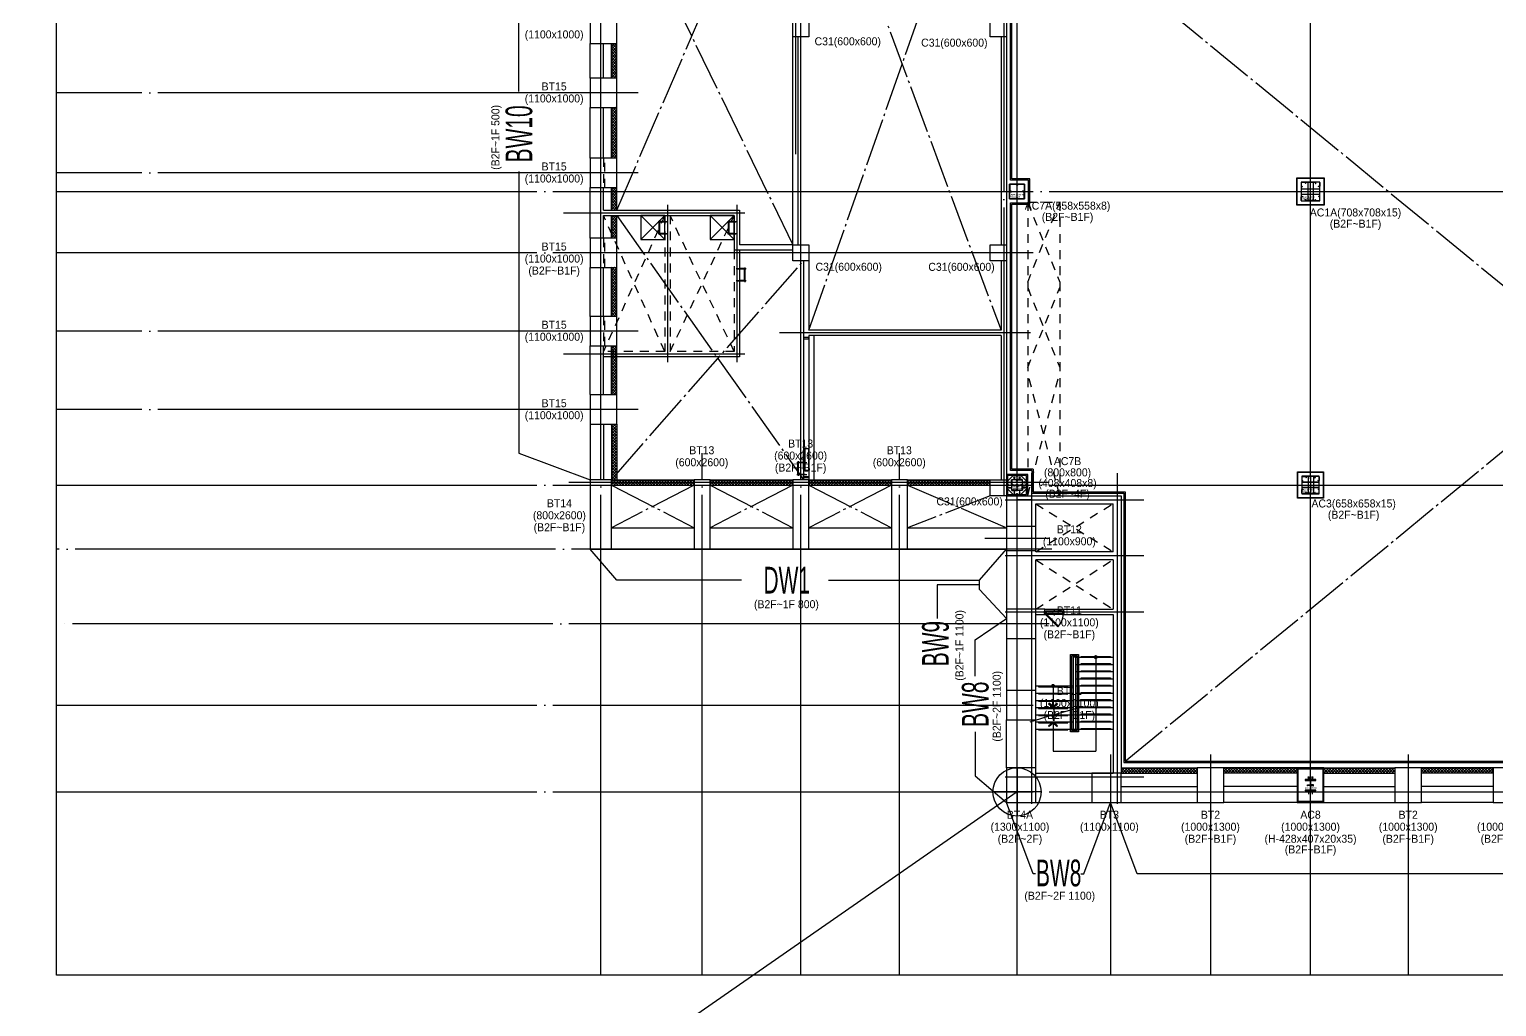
# Model space of a CAD drawing. Header units: millimetres. Extents: x -47382 to 204618, y -51045 to 127155.
# Drawn here: x -1014 to 53975, y -1177 to 35448 of the extents above; entities that cross this region are included whole.
import ezdxf
from ezdxf.enums import TextEntityAlignment as Align

# ---------------------------------------------------------------- set-up
doc = ezdxf.new("R2010")
doc.units = ezdxf.units.MM
doc.header["$LTSCALE"] = 300
doc.header["$MEASUREMENT"] = 0
for name, pattern in [('CEN', [62, 60, -1, 0, -1]), ('HID', [2, 1.1, -0.9]), ('HIDDEN2', [0.1875, 0.125, -0.0625]), ('STD_SHAFT', [7.3, 6, -0.5, 0.3, -0.5])]:
    doc.linetypes.add(name, pattern=pattern)
doc.layers.get('0').update_dxf_attribs({"linetype": 'CONTINUOUS'})
doc.layers.get('Defpoints').update_dxf_attribs({"color": 153, "linetype": 'CONTINUOUS'})
doc.layers.add('A-ANNO-NPLT', color=129, linetype='CONTINUOUS', plot=False)
doc.layers.add('Defpoint', color=161, linetype='CONTINUOUS', plot=False)
for name, color, linetype in [('A-CEN', 1, 'CEN'), ('A-DOOR', 4, 'CONTINUOUS'), ('A-DOOR-JAMB', 4, 'CONTINUOUS'), ('A-DOOR-SILL', 8, 'CONTINUOUS'), ('A-DOOR-SWING', 8, 'CONTINUOUS'), ('A-ELE3', 4, 'CONTINUOUS'), ('A-ELE4', 8, 'CONTINUOUS'), ('A-FLOR-EQPM-PAD', 7, 'CONTINUOUS'), ('A-FLOR-FLIN-TYP2', 8, 'CONTINUOUS'), ('A-FLOR-OPEN-BELO', 6, 'STD_SHAFT'), ('A-FLOR-PFIX', 6, 'CONTINUOUS'), ('A-FLOR-STRA-ETC', 7, 'CONTINUOUS'), ('A-FLOR-STRA-MAIN', 4, 'CONTINUOUS'), ('A-FLOR-STRA-SUB', 9, 'CONTINUOUS'), ('A-HID1', 7, 'HID'), ('A-HID2', 9, 'HID'), ('A-LADDER', 6, 'CONTINUOUS'), ('A-PS-HID', 5, 'HID'), ('A-ST-AXIS-CEN', 252, 'CEN'), ('A-ST-COL', 2, 'CONTINUOUS'), ('A-ST-CONC', 2, 'CONTINUOUS'), ('A-STBR', 3, 'CONTINUOUS'), ('A-WALL-MASN', 3, 'CONTINUOUS'), ('AA-STL', 6, 'CONTINUOUS'), ('Bound', 9, 'CONTINUOUS'), ('ELE3', 4, 'CONTINUOUS'), ('HID', 7, 'HID'), ('S_SS4', 6, 'CONTINUOUS'), ('갈바륨 V-115', 141, 'CONTINUOUS'), ('갈바륨 W-140', 71, 'CONTINUOUS'), ('블럭', 5, 'CONTINUOUS'), ('저온단열', 160, 'CONTINUOUS')]:
    doc.layers.add(name, color=color, linetype=linetype)
doc.layers.add('보조근', color=7, linetype='CONTINUOUS', lineweight=0)
doc.styles.add('ksm', font='')
doc.styles.add('SH_대대리576', font='NanumGothicBold.ttf')
doc.styles.add('SHP-나눔bo', font='')
doc.styles.add('돋움', font='')
doc.styles.get('ksm').set_extended_font_data('Dotum')
doc.styles.get('SHP-나눔bo').set_extended_font_data('NanumGothic', bold=True)
doc.styles.get('돋움').set_extended_font_data('Dotum')

# ---------------------------------------------------------------- blocks, each defined once
blk = doc.blocks.new('A$C5FDF183A')
at = {"layer": 'Defpoints'}
for p, q in [((904, 1809, -103000), (904, 0, -103000)), ((1809, 904, -103000), (0, 904, -103000))]:
    blk.add_line(p, q, dxfattribs=at)
blk.add_circle((904, 904, -103000), 904, dxfattribs=at)
blk = doc.blocks.new('XR-평면도$0$8F-PLAN$0$arrow2')
at = {"color": 8}
blk.add_lwpolyline([(0, 0.87), (0.74, 0), (0, -0.87), (0.15, -1), (1, 0), (0.15, 1)], close=True, dxfattribs=at)
for points in [[(0, 0.87), (0.15, 1), (0.74, 0), (1, 0)], [(0.74, 0), (1, 0), (0, -0.87), (0.15, -1)]]:
    blk.add_solid(points, dxfattribs=at)
blk = doc.blocks.new('A$Ce0defec1')
at = {"layer": 'A-ANNO-NPLT', "linetype": 'HIDDEN2'}
for p, q in [((-120, 720), (-120, 700)), ((-120, 720), (0, 720)), ((-120, 710), (0, 710)), ((-120, 700), (0, 700)), ((-110, 720), (-110, 700)), ((-20, 720), (-20, 700)), ((0, 720), (0, 700)), ((-160, 350), (78, 350)), ((-120, 0), (-120, -20)), ((-120, 0), (0, 0)), ((-110, 0), (-110, -20)), ((-20, 0), (-20, -20)), ((0, 0), (0, -20)), ((-120, -10), (0, -10)), ((-120, -20), (0, -20))]:
    blk.add_line(p, q, dxfattribs=at)
at = {"layer": 'A-ANNO-NPLT', "linetype": 'ByBlock'}
blk.add_lwpolyline([(-120, 677), (-85, 677), (-85, 23), (-120, 23)], close=True, dxfattribs=at)
at = {"layer": 'A-DOOR', "linetype": 'ByBlock'}
for p, q in [((-582, 215), (-120, 677)), ((-561, 192), (-98, 655)), ((-120, 677), (-120, 700)), ((-120, 700), (0, 700)), ((-120, 677), (-98, 655)), ((-85, 677), (-120, 677)), ((-85, 665), (-85, 677)), ((0, 665), (-85, 665)), ((0, 700), (0, 665))]:
    blk.add_line(p, q, dxfattribs=at)
blk.add_lwpolyline([(-582, 215), (-561, 192)], dxfattribs=at)
at = {"layer": 'A-DOOR-JAMB'}
for p, q in [((-85, 23), (-120, 23)), ((-120, 23), (-120, 0)), ((-110, 0), (0, 0)), ((-85, 35), (-85, 23)), ((0, 35), (-85, 35)), ((0, 0), (0, 35))]:
    blk.add_line(p, q, dxfattribs=at)
at = {"layer": 'A-DOOR-SILL'}
blk.add_line((0, 18), (0, 665), dxfattribs=at)
at = {"layer": 'A-DOOR-SWING'}
blk.add_arc((-117, 691), 668, 228.3916, 269.7655, dxfattribs=at)
at = {"layer": 'A-ANNO-NPLT', "linetype": 'ByBlock', "style": 'SHP-나눔bo'}
blk.add_text('700X1800', height=45, rotation=90, dxfattribs=at).set_placement((-30, 502), align=Align.CENTER)
blk = doc.blocks.new('-16')
at = {"layer": 'A-CEN'}
for p, q in [((150, -850), (150, 11550)), ((3350, 11550), (3350, -850)), ((-850, 10550), (4350, 10550)), ((4350, 8450), (-850, 8450)), ((-850, 6350), (4350, 6350)), ((4350, 150), (-850, 150))]:
    blk.add_line(p, q, dxfattribs=at)
at = {"layer": 'A-FLOR-FLIN-TYP2'}
blk.add_line((640, 6450), (1360, 6450), dxfattribs=at)
at = {"layer": 'A-FLOR-STRA-ETC'}
for p, q in [((2550, 4650), (2550, 1125)), ((950, 3570), (950, 2760)), ((950, 2220), (950, 1125)), ((950, 1125), (2550, 1125))]:
    blk.add_line(p, q, dxfattribs=at)
at = {"layer": 'A-FLOR-STRA-ETC', "const_width": 75}
for points in [[(2550, 4688, -1), (2550, 4612, -1)], [(950, 3608, -1), (950, 3533, -1)]]:
    blk.add_lwpolyline(points, format="xyb", close=True, dxfattribs=at)
at = {"layer": 'A-FLOR-STRA-ETC'}
blk.add_lwpolyline([(1968, 2760), (1029, 2502), (975, 2719), (975, 2261), (922, 2475), (82, 2218)], dxfattribs=at)
at = {"layer": 'A-FLOR-STRA-MAIN'}
for p, q in [((1800, 4650), (1850, 4650)), ((1900, 4650), (3200, 4650)), ((1800, 4380), (1850, 4380)), ((1800, 4110), (1850, 4110)), ((1900, 4380), (3200, 4380)), ((1900, 4110), (3200, 4110)), ((300, 3570), (1600, 3570)), ((300, 3300), (1600, 3300)), ((1650, 3570), (1700, 3570)), ((1650, 3300), (1700, 3300)), ((1800, 3840), (1850, 3840)), ((1800, 3570), (1850, 3570)), ((1800, 3300), (1850, 3300)), ((1900, 3840), (3200, 3840)), ((1900, 3570), (3200, 3570)), ((1900, 3300), (3200, 3300)), ((300, 3030), (1600, 3030)), ((300, 2760), (1600, 2760)), ((1650, 3030), (1700, 3030)), ((1650, 2760), (1700, 2760)), ((1800, 3030), (1850, 3030)), ((1800, 2760), (1850, 2760)), ((1900, 3030), (3200, 3030)), ((1900, 2760), (3200, 2760)), ((300, 2490), (1600, 2490)), ((300, 2220), (1600, 2220)), ((1650, 2490), (1700, 2490)), ((1650, 2220), (1700, 2220)), ((1800, 2490), (1850, 2490)), ((1800, 2220), (1850, 2220)), ((1900, 2490), (3200, 2490)), ((1900, 2220), (3200, 2220)), ((300, 1950), (1600, 1950)), ((1650, 1950), (1700, 1950)), ((1800, 1950), (1850, 1950)), ((1900, 1950), (3200, 1950))]:
    blk.add_line(p, q, dxfattribs=at)
blk.add_lwpolyline([(1800, 4650), (1700, 4650), (1700, 1950), (1800, 1950)], close=True, dxfattribs=at)
at = {"layer": 'A-FLOR-STRA-SUB'}
for points in [[(1600, 4750), (1900, 4750), (1900, 1850), (1600, 1850)], [(1650, 4700), (1850, 4700), (1850, 1900), (1650, 1900)]]:
    blk.add_lwpolyline(points, close=True, dxfattribs=at)
at = {"layer": 'A-FLOR-STRA-SUB', "color": 250}
for points in [[(2000, 4650), (2000, 4680), (3100, 4680), (3100, 4650)], [(2000, 4380), (2000, 4410), (3100, 4410), (3100, 4380)], [(2000, 4110), (2000, 4140), (3100, 4140), (3100, 4110)], [(2000, 3840), (2000, 3870), (3100, 3870), (3100, 3840)], [(400, 3570), (400, 3540), (1500, 3540), (1500, 3570)], [(400, 3300), (400, 3270), (1500, 3270), (1500, 3300)], [(2000, 3570), (2000, 3600), (3100, 3600), (3100, 3570)], [(2000, 3300), (2000, 3330), (3100, 3330), (3100, 3300)], [(400, 3030), (400, 3000), (1500, 3000), (1500, 3030)], [(400, 2760), (400, 2730), (1500, 2730), (1500, 2760)], [(2000, 3030), (2000, 3060), (3100, 3060), (3100, 3030)], [(2000, 2760), (2000, 2790), (3100, 2790), (3100, 2760)], [(400, 2490), (400, 2460), (1500, 2460), (1500, 2490)], [(400, 2220), (400, 2190), (1500, 2190), (1500, 2220)], [(2000, 2490), (2000, 2520), (3100, 2520), (3100, 2490)], [(2000, 2220), (2000, 2250), (3100, 2250), (3100, 2220)], [(400, 1950), (400, 1920), (1500, 1920), (1500, 1950)], [(2000, 1950), (2000, 1980), (3100, 1980), (3100, 1950)]]:
    blk.add_lwpolyline(points, dxfattribs=at)
at = {"layer": 'A-PS-HID'}
for p, q in [((300, 10400), (3200, 8600)), ((300, 8600), (3200, 10400)), ((300, 6450), (3200, 8300)), ((300, 8300), (3200, 6450))]:
    blk.add_line(p, q, dxfattribs=at)
at = {"layer": 'A-ST-CONC'}
for p, q in [((0, 10700), (3500, 10700)), ((3500, 10700), (3500, 300)), ((300, 10400), (3200, 10400)), ((300, 8600), (300, 10400)), ((3200, 8600), (3200, 10400)), ((3200, 8600), (300, 8600)), ((3200, 8300), (300, 8300)), ((300, 6450), (300, 8300)), ((3200, 8300), (3200, 6450)), ((300, 300), (300, 6250)), ((300, 6250), (640, 6250)), ((1360, 6250), (3200, 6250)), ((3200, 6250), (3200, 300)), ((300, 300), (3200, 300))]:
    blk.add_line(p, q, dxfattribs=at)
for points in [[(640, 6250), (640, 6450), (300, 6450)], [(1360, 6250), (1360, 6450), (3200, 6450)]]:
    blk.add_lwpolyline(points, dxfattribs=at)
at = {"layer": 'A-DOOR', "rotation": 90}
blk.add_blockref('A$Ce0defec1', (1350, 6370), dxfattribs=at)
at = {"layer": 'A-FLOR-STRA-ETC', "extrusion": (0, 0, -1), "xscale": -166.9148302599861, "yscale": 167.8920954242349, "zscale": -166.9148302599861, "rotation": 89.99998299062108}
blk.add_blockref('XR-평면도$0$8F-PLAN$0$arrow2', (-950, 2927), dxfattribs=at)
at = {"layer": 'A-FLOR-STRA-ETC', "xscale": -166.9148302599861, "yscale": 167.8920954242349, "zscale": 166.9148302599861, "rotation": 269.9999829906215}
blk.add_blockref('XR-평면도$0$8F-PLAN$0$arrow2', (950, 2053), dxfattribs=at)
blk = doc.blocks.new('사다리')
at = {"layer": 'A-ELE3'}
for p, q in [((-10, 23), (-10, 200)), ((10, 23), (10, 200)), ((22, 11), (428, 11)), ((440, 23), (440, 200)), ((460, 23), (460, 200)), ((22, -11), (428, -11))]:
    blk.add_line(p, q, dxfattribs=at)
at = {"layer": 'A-ELE4'}
for centre in [(0, 0), (450, 0)]:
    blk.add_circle(centre, 21, dxfattribs=at)
at = {"layer": 'A-HID1'}
blk.add_line((444, 260), (456, 260), dxfattribs=at)
at = {"layer": 'A-HID2'}
for p, q in [((-6, 260), (6, 260)), ((-6, 24), (-6, 260)), ((6, 24), (6, 260)), ((444, 23), (444, 260)), ((456, 23), (456, 260))]:
    blk.add_line(p, q, dxfattribs=at)
at = {"layer": 'A-LADDER', "color": 1}
for p, q in [((0, -50), (0, 320)), ((450, -50), (450, 320)), ((500, 0), (-50, 0))]:
    blk.add_line(p, q, dxfattribs=at)
at = {"layer": 'S_SS4'}
for centre in [(0, 0), (450, 0)]:
    blk.add_circle(centre, 25, dxfattribs=at)
blk = doc.blocks.new('AC3(b2~b1f)')
for points in [[(179, 658), (479, 658), (479, 643), (179, 643)], [(0, 479), (0, 179), (15, 179), (15, 479)], [(179, 0), (479, 0), (479, 15), (179, 15)], [(658, 179), (658, 479), (643, 479), (643, 179)]]:
    blk.add_hatch(color=9).paths.add_polyline_path(points)
for p, q in [((235, 640), (235, 18)), ((244, 640), (244, 18)), ((435, 640), (435, 18)), ((444, 640), (444, 0)), ((18, 443), (640, 443)), ((18, 434), (640, 434)), ((18, 244), (640, 244)), ((18, 235), (640, 235))]:
    blk.add_line(p, q)
at = {"color": 8, "linetype": 'Continuous'}
for points in [[(179, 658), (479, 658), (479, 643), (179, 643)], [(0, 479), (0, 179), (15, 179), (15, 479)], [(179, 0), (479, 0), (479, 15), (179, 15)], [(658, 179), (658, 479), (643, 479), (643, 179)]]:
    blk.add_lwpolyline(points, close=True, dxfattribs=at)
at = {"layer": 'A-ST-COL'}
for p, q in [((0, 638), (0, 499)), ((8, 638), (8, 499)), ((20, 658), (159, 658)), ((20, 650), (159, 650)), ((170, 634), (157, 603)), ((165, 600), (157, 603)), ((178, 631), (165, 600)), ((480, 631), (493, 600)), ((488, 634), (501, 603)), ((493, 600), (501, 603)), ((638, 658), (499, 658)), ((638, 650), (499, 650)), ((650, 638), (650, 499)), ((658, 638), (658, 499)), ((0, 20), (0, 159)), ((8, 20), (8, 159)), ((20, 8), (159, 8)), ((20, 0), (159, 0)), ((24, 488), (55, 501)), ((24, 170), (55, 157)), ((27, 480), (58, 493)), ((27, 178), (58, 165)), ((58, 493), (55, 501)), ((58, 165), (55, 157)), ((165, 58), (157, 55)), ((170, 24), (157, 55)), ((178, 27), (165, 58)), ((480, 27), (493, 58)), ((488, 24), (501, 55)), ((493, 58), (501, 55)), ((638, 8), (499, 8)), ((638, 0), (499, 0)), ((600, 493), (603, 501)), ((631, 480), (600, 493)), ((631, 178), (600, 165)), ((600, 165), (603, 157)), ((634, 488), (603, 501)), ((634, 170), (603, 157)), ((650, 20), (650, 159)), ((658, 20), (658, 159))]:
    blk.add_line(p, q, dxfattribs=at)
for centre, radius, start, end in [((20, 638), 20, 90, 180), ((20, 638), 12, 90, 180), ((159, 638), 20, 340, 90), ((159, 638), 12, 340, 90), ((499, 638), 20, 90, 200), ((499, 638), 12, 90, 200), ((638, 638), 20, 0, 90), ((638, 638), 12, 0, 90), ((20, 499), 20, 180, 290), ((20, 159), 20, 70, 180), ((20, 20), 20, 180, 270), ((20, 499), 12, 180, 290), ((20, 159), 12, 70, 180), ((20, 20), 12, 180, 270), ((159, 20), 20, 270, 20), ((159, 20), 12, 270, 20), ((499, 20), 20, 160, 270), ((499, 20), 12, 160, 270), ((638, 499), 20, 250, 0), ((638, 159), 20, 0, 110), ((638, 499), 12, 250, 0), ((638, 159), 12, 0, 110), ((638, 20), 20, 270, 0), ((638, 20), 12, 270, 0)]:
    blk.add_arc(centre, radius, start, end, dxfattribs=at)
at = {"layer": 'Bound', "color": 9, "linetype": 'Continuous'}
for p, q in [((658, 658), (0, 658)), ((0, 658), (0, 0)), ((658, 0), (658, 658)), ((0, 0), (658, 0))]:
    blk.add_line(p, q, dxfattribs=at)
at = {"layer": 'Defpoint'}
for p, q in [((329, 658), (329, 0)), ((0, 329), (658, 329))]:
    blk.add_line(p, q, dxfattribs=at)
at = {"layer": 'Defpoint', "linetype": 'Continuous', "style": 'SH_대대리576'}
for s, p in [('AC3 (B2~B1F)', (20, 147)), ('658x658x15', (20, 66))]:
    blk.add_text(s, height=50, dxfattribs=at).set_placement(p, align=Align.MIDDLE_LEFT)
blk = doc.blocks.new('xbar')
at = {"layer": 'Defpoints'}
blk.add_lwpolyline([(-21, 21), (21, 21), (21, -21), (-21, -21)], close=True, dxfattribs=at)
at = {"layer": '보조근'}
for p, q in [((-21, -21), (21, 21)), ((-21, 21), (21, -21))]:
    blk.add_line(p, q, dxfattribs=at)
blk = doc.blocks.new('AC7B(b2~b1f)')
for points in [[(760, 760), (40, 760), (40, 40), (760, 40)], [(288, 694), (280, 694), (280, 704), (315, 704), (315, 694), (307, 694), (307, 604), (288, 604)], [(492, 694), (484, 694), (484, 704), (519, 704), (519, 694), (511, 694), (511, 604), (492, 604)], [(106, 492), (106, 484), (96, 484), (96, 520), (106, 520), (106, 512), (196, 512), (196, 492)], [(106, 288), (106, 280), (96, 280), (96, 316), (106, 316), (106, 308), (196, 308), (196, 288)], [(288, 106), (280, 106), (280, 96), (315, 96), (315, 106), (307, 106), (307, 196), (288, 196)], [(492, 106), (484, 106), (484, 96), (519, 96), (519, 106), (511, 106), (511, 196), (492, 196)], [(694, 492), (694, 484), (704, 484), (704, 520), (694, 520), (694, 512), (604, 512), (604, 492)], [(694, 298), (694, 290), (704, 290), (704, 325), (694, 325), (694, 317), (604, 317), (604, 298)]]:
    blk.add_lwpolyline(points, close=True)
for points in [[(254, 760), (40, 546)], [(546, 760), (760, 546)], [(254, 40), (40, 254)], [(546, 40), (760, 254)]]:
    blk.add_lwpolyline(points)
at = {"layer": 'A-ST-COL'}
blk.add_lwpolyline([(800, 800), (0, 800), (0, 0), (800, 0)], close=True, dxfattribs=at)
for points in [[(216, 596, 0.414214), (204, 584), (204, 420, 0.520567), (220, 409), (251, 420), (254, 413), (223, 401, -0.520567), (196, 420), (196, 584, -0.414214), (216, 604), (380, 604, -0.520567), (399, 577), (387, 546), (380, 549), (391, 580, 0.520567), (380, 596)], [(584, 596, -0.414214), (596, 584), (596, 420, -0.520567), (580, 409), (549, 420), (546, 413), (577, 401, 0.520567), (604, 420), (604, 584, 0.414214), (584, 604), (420, 604, 0.520567), (401, 577), (412, 546), (420, 549), (409, 580, -0.520567), (420, 596)], [(216, 204, -0.414214), (204, 216), (204, 380, -0.520567), (220, 391), (251, 380), (254, 387), (223, 399, 0.520567), (196, 380), (196, 216, 0.414214), (216, 196), (380, 196, 0.520567), (399, 223), (387, 254), (380, 251), (391, 220, -0.520567), (380, 204)], [(584, 204, 0.414214), (596, 216), (596, 380, 0.520567), (580, 391), (549, 380), (546, 387), (577, 399, -0.520567), (604, 380), (604, 216, -0.414214), (584, 196), (420, 196, -0.520567), (401, 223), (412, 254), (420, 251), (409, 220, 0.520567), (420, 204)]]:
    blk.add_lwpolyline(points, format="xyb", close=True, dxfattribs=at)
at = {"layer": 'Defpoint'}
for p, q in [((400, 174), (400, 626)), ((174, 400), (626, 400))]:
    blk.add_line(p, q, dxfattribs=at)
at = {"layer": '보조근', "rotation": 89.99999999999937}
for p in [(400, 739), (61, 400), (400, 61), (739, 400)]:
    blk.add_blockref('xbar', p, dxfattribs=at)
at = {"layer": 'Defpoint', "linetype": 'Continuous', "style": 'SH_대대리576'}
for s, p in [('AC7B (B2~4F)', (230, 410)), ('408x408x8', (230, 259)), ('800x800', (230, 340))]:
    blk.add_text(s, height=50, dxfattribs=at).set_placement(p, align=Align.MIDDLE_LEFT)
blk = doc.blocks.new('AC7A(b2~b1f)')
at = {"layer": 'A-ST-COL'}
for p, q in [((20, 558), (20, 319)), ((28, 558), (28, 319)), ((40, 578), (279, 578)), ((40, 570), (279, 570)), ((290, 554), (277, 523)), ((298, 551), (285, 520)), ((300, 551), (313, 520)), ((308, 554), (321, 523)), ((558, 578), (319, 578)), ((558, 570), (319, 570)), ((570, 558), (570, 319)), ((578, 558), (578, 319)), ((20, 40), (20, 279)), ((28, 40), (28, 279)), ((40, 28), (279, 28)), ((40, 20), (279, 20)), ((44, 308), (75, 321)), ((44, 290), (75, 277)), ((47, 300), (78, 313)), ((47, 298), (78, 285)), ((78, 313), (75, 321)), ((78, 285), (75, 277)), ((285, 520), (277, 523)), ((285, 78), (277, 75)), ((290, 44), (277, 75)), ((298, 47), (285, 78)), ((300, 47), (313, 78)), ((308, 44), (321, 75)), ((313, 520), (321, 523)), ((313, 78), (321, 75)), ((558, 28), (319, 28)), ((558, 20), (319, 20)), ((520, 313), (523, 321)), ((551, 300), (520, 313)), ((551, 298), (520, 285)), ((520, 285), (523, 277)), ((554, 308), (523, 321)), ((554, 290), (523, 277)), ((570, 40), (570, 279)), ((578, 40), (578, 279))]:
    blk.add_line(p, q, dxfattribs=at)
for centre, radius, start, end in [((40, 558), 20, 90, 180), ((40, 558), 12, 90, 180), ((279, 558), 20, 340, 90), ((279, 558), 12, 340, 90), ((319, 558), 20, 90, 200), ((319, 558), 12, 90, 200), ((558, 558), 20, 0, 90), ((558, 558), 12, 0, 90), ((40, 319), 20, 180, 290), ((40, 279), 20, 70, 180), ((40, 40), 20, 180, 270), ((40, 319), 12, 180, 290), ((40, 279), 12, 70, 180), ((40, 40), 12, 180, 270), ((279, 40), 20, 270, 20), ((279, 40), 12, 270, 20), ((319, 40), 20, 160, 270), ((319, 40), 12, 160, 270), ((558, 319), 20, 250, 0), ((558, 279), 20, 0, 110), ((558, 319), 12, 250, 0), ((558, 279), 12, 0, 110), ((558, 40), 20, 270, 0), ((558, 40), 12, 270, 0)]:
    blk.add_arc(centre, radius, start, end, dxfattribs=at)
at = {"layer": 'Bound', "color": 9, "linetype": 'Continuous'}
for p, q in [((578, 578), (20, 578)), ((20, 578), (20, 20)), ((578, 20), (578, 578)), ((20, 20), (578, 20))]:
    blk.add_line(p, q, dxfattribs=at)
at = {"layer": 'Defpoint'}
for p, q in [((299, 0), (299, 598)), ((0, 299), (598, 299))]:
    blk.add_line(p, q, dxfattribs=at)
at = {"layer": 'Defpoint', "linetype": 'Continuous', "style": 'SH_대대리576'}
for s, p in [('AC7A (B2~B1F)', (62, 179)), ('558x558x8', (62, 98))]:
    blk.add_text(s, height=50, dxfattribs=at).set_placement(p, align=Align.MIDDLE_LEFT)
blk = doc.blocks.new('AC1A(b2~b1f)')
for points in [[(199, 728), (549, 728), (549, 713), (199, 713)], [(20, 549), (20, 199), (35, 199), (35, 549)], [(199, 20), (549, 20), (549, 35), (199, 35)], [(728, 199), (728, 549), (713, 549), (713, 199)]]:
    blk.add_hatch(color=9).paths.add_polyline_path(points)
for p, q in [((270, 713), (270, 35)), ((279, 713), (279, 35)), ((469, 713), (469, 35)), ((478, 713), (478, 35)), ((35, 478), (713, 478)), ((35, 469), (713, 469)), ((35, 279), (713, 279)), ((35, 270), (713, 270))]:
    blk.add_line(p, q)
at = {"color": 8, "linetype": 'Continuous'}
for points in [[(199, 728), (549, 728), (549, 713), (199, 713)], [(20, 549), (20, 199), (35, 199), (35, 549)], [(199, 20), (549, 20), (549, 35), (199, 35)], [(728, 199), (728, 549), (713, 549), (713, 199)]]:
    blk.add_lwpolyline(points, close=True, dxfattribs=at)
at = {"layer": 'A-ST-COL'}
for p, q in [((20, 708), (20, 569)), ((28, 708), (28, 569)), ((40, 728), (179, 728)), ((40, 720), (179, 720)), ((44, 558), (75, 571)), ((47, 550), (78, 563)), ((78, 563), (75, 571)), ((190, 704), (177, 673)), ((185, 670), (177, 673)), ((198, 701), (185, 670)), ((550, 701), (563, 670)), ((558, 704), (571, 673)), ((563, 670), (571, 673)), ((708, 728), (569, 728)), ((708, 720), (569, 720)), ((670, 563), (673, 571)), ((701, 550), (670, 563)), ((704, 558), (673, 571)), ((720, 708), (720, 569)), ((728, 708), (728, 569)), ((20, 40), (20, 179)), ((28, 40), (28, 179)), ((40, 28), (179, 28)), ((40, 20), (179, 20)), ((44, 190), (75, 177)), ((47, 198), (78, 185)), ((78, 185), (75, 177)), ((185, 78), (177, 75)), ((190, 44), (177, 75)), ((198, 47), (185, 78)), ((550, 47), (563, 78)), ((558, 44), (571, 75)), ((563, 78), (571, 75)), ((708, 28), (569, 28)), ((708, 20), (569, 20)), ((701, 198), (670, 185)), ((670, 185), (673, 177)), ((704, 190), (673, 177)), ((720, 40), (720, 179)), ((728, 40), (728, 179))]:
    blk.add_line(p, q, dxfattribs=at)
for centre, radius, start, end in [((40, 708), 20, 90, 180), ((40, 569), 20, 180, 290), ((40, 708), 12, 90, 180), ((40, 569), 12, 180, 290), ((179, 708), 20, 340, 90), ((179, 708), 12, 340, 90), ((569, 708), 20, 90, 200), ((569, 708), 12, 90, 200), ((708, 569), 20, 250, 0), ((708, 569), 12, 250, 0), ((708, 708), 20, 0, 90), ((708, 708), 12, 0, 90), ((40, 179), 20, 70, 180), ((40, 40), 20, 180, 270), ((40, 179), 12, 70, 180), ((40, 40), 12, 180, 270), ((179, 40), 20, 270, 20), ((179, 40), 12, 270, 20), ((569, 40), 20, 160, 270), ((569, 40), 12, 160, 270), ((708, 179), 20, 0, 110), ((708, 179), 12, 0, 110), ((708, 40), 20, 270, 0), ((708, 40), 12, 270, 0)]:
    blk.add_arc(centre, radius, start, end, dxfattribs=at)
at = {"layer": 'Bound', "color": 9, "linetype": 'Continuous'}
for p, q in [((728, 728), (20, 728)), ((20, 728), (20, 20)), ((728, 20), (728, 728)), ((20, 20), (728, 20))]:
    blk.add_line(p, q, dxfattribs=at)
at = {"layer": 'Defpoint'}
for p, q in [((374, 0), (374, 748)), ((0, 374), (748, 374))]:
    blk.add_line(p, q, dxfattribs=at)
at = {"layer": 'Defpoint', "linetype": 'Continuous', "style": 'SH_대대리576'}
for s, p in [('AC1A (B2~B1F)', (64, 171)), ('708x708x15', (64, 90))]:
    blk.add_text(s, height=50, dxfattribs=at).set_placement(p, align=Align.MIDDLE_LEFT)
blk = doc.blocks.new('G$C99944A2F')
for points in [[(960, 40), (40, 40), (40, 1260), (960, 1260)], [(400, 640), (400, 632), (390, 632), (390, 668), (400, 668), (400, 660), (490, 660), (490, 640)], [(423, 954), (415, 954), (415, 964), (450, 964), (450, 954), (442, 954), (442, 864), (423, 864)], [(600, 640), (600, 632), (610, 632), (610, 668), (600, 668), (600, 660), (510, 660), (510, 640)], [(558, 954), (550, 954), (550, 964), (585, 964), (585, 954), (577, 954), (577, 864), (558, 864)], [(423, 346), (415, 346), (415, 336), (450, 336), (450, 346), (442, 346), (442, 436), (423, 436)], [(558, 346), (550, 346), (550, 336), (585, 336), (585, 346), (577, 346), (577, 436), (558, 436)]]:
    blk.add_lwpolyline(points, close=True)
at = {"color": 2, "linetype": 'Continuous'}
blk.add_lwpolyline([(510, 807, -0.414214), (532, 829), (704, 829), (704, 864), (296, 864), (296, 829), (468, 829, -0.414214), (490, 807), (490, 493, -0.414214), (468, 471), (296, 471), (296, 436), (704, 436), (704, 471), (532, 471, -0.414214), (510, 493)], format="xyb", close=True, dxfattribs=at)
at = {"layer": 'A-ST-COL'}
blk.add_lwpolyline([(0, 0), (1000, 0), (1000, 1300), (0, 1300)], close=True, dxfattribs=at)
at = {"layer": 'Defpoint', "linetype": 'Continuous', "style": 'SH_대대리576'}
for s, p in [('AC8 (B2~B1F)', (290, 551)), ('1000x1300', (290, 474)), ('H-428x407x20x35', (290, 400))]:
    blk.add_text(s, height=50, dxfattribs=at).set_placement(p, align=Align.MIDDLE_LEFT)
blk = doc.blocks.new('ACT 지하2층구조평면도')
at = {"layer": 'A-ST-COL'}
for p, q in [((93882, 58816), (93882, 57516)), ((94882, 57516), (94882, 58816)), ((93882, 57516), (94882, 57516))]:
    blk.add_line(p, q, dxfattribs=at)
for points in [[(67382, 87066), (67382, 85966), (68382, 85966), (68382, 87066)], [(67382, 84666), (67382, 83566), (68382, 83566), (68382, 84666)], [(67382, 81666), (67382, 80566), (68382, 80566), (68382, 81666)], [(67382, 78666), (67382, 77566), (68382, 77566), (68382, 78666)], [(67382, 75736), (67382, 74636), (68382, 74636), (68382, 75736)], [(67382, 72796), (67382, 71696), (68382, 71696), (68382, 72796)], [(67382, 69616), (67382, 67016), (68182, 67016), (68182, 69616)], [(71282, 69616), (71282, 67016), (71882, 67016), (71882, 69616)], [(74982, 69616), (74982, 67016), (75582, 67016), (75582, 69616)], [(78682, 69616), (78682, 67016), (79282, 67016), (79282, 69616)], [(82982, 67866), (82982, 66966), (84082, 66966), (84082, 67866)], [(82982, 64766), (82982, 63666), (84082, 63666), (84082, 64766)], [(82982, 61716), (82982, 60616), (84082, 60616), (84082, 61716)], [(82982, 58816), (82982, 57516), (84082, 57516), (84082, 58816)], [(86182, 58616), (86182, 57516), (87282, 57516), (87282, 58616)], [(90132, 57516), (91132, 57516), (91132, 58816), (90132, 58816)], [(93882, 57516), (94882, 57516), (94882, 58816), (93882, 58816)], [(97542, 57516), (98542, 57516), (98542, 58816), (97542, 58816)], [(101222, 57516), (102222, 57516), (102222, 58816), (101222, 58816)]]:
    blk.add_lwpolyline(points, close=True, dxfattribs=at)
for points in [[(74982, 86816), (75582, 86816), (75582, 86216), (74982, 86216), (74982, 86816)], [(82382, 86816), (82982, 86816), (82982, 86216), (82382, 86216), (82382, 86816)], [(74982, 78416), (75582, 78416), (75582, 77816), (74982, 77816), (74982, 78416)], [(82382, 78416), (82982, 78416), (82982, 77816), (82382, 77816), (82382, 78416)], [(82382, 69616), (82982, 69616), (82982, 69016), (82382, 69016), (82382, 69616)]]:
    blk.add_lwpolyline(points, dxfattribs=at)
at = {"layer": 'Defpoint'}
blk.add_line((83382, 57916), (0, 0), dxfattribs=at)
blk.add_lwpolyline([(189382, 51045), (47382, 51045), (47382, 150416), (189382, 150416)], close=True, dxfattribs=at)
for name, p in [('AC7A(b2~b1f)', (83083, 80117)), ('AC1A(b2~b1f)', (94008, 80042)), ('AC7B(b2~b1f)', (82982, 69016)), ('AC3(b2~b1f)', (94053, 69087)), ('G$C99944A2F', (93882, 57516))]:
    blk.add_blockref(name, p)
at = {"layer": 'Defpoints'}
blk.add_blockref('A$C5FDF183A', (82478, 57012), dxfattribs=at)

msp = doc.modelspace()

# ---------------------------------------------------------------- hatches: boundary and pattern name
at = {"layer": '블럭', "transparency": 33554687}
h = msp.add_hatch(dxfattribs=at)
h.set_pattern_fill('ANSI37', color=256, scale=600)
h.set_pattern_definition([(45, (-10850, 15250), (-53.03301, 53.03301), []), (135, (-10850, 15250), (-53.03301, -53.03301), [])])
h.paths.add_polyline_path([(20800, 34921), (21000, 34921), (21000, 33621), (20800, 33621)])
h = msp.add_hatch(dxfattribs=at)
h.set_pattern_fill('ANSI37', color=256, scale=600)
h.set_pattern_definition([(45, (-10850, 12250), (-53.03301, 53.03301), []), (135, (-10850, 12250), (-53.03301, -53.03301), [])])
h.paths.add_polyline_path([(20800, 32521), (21000, 32521), (21000, 30621), (20800, 30621)])
h = msp.add_hatch(dxfattribs=at)
h.set_pattern_fill('ANSI37', color=256, scale=600)
h.set_pattern_definition([(45, (-10850, 10300), (-53.03301, 53.03301), []), (135, (-10850, 10300), (-53.03301, -53.03301), [])])
h.paths.add_polyline_path([(20800, 29521), (21000, 29521), (21000, 28671), (20800, 28671)])
h = msp.add_hatch(dxfattribs=at)
h.set_pattern_fill('ANSI37', color=256, scale=600)
h.set_pattern_definition([(45, (-10850, 9250), (-53.03301, 53.03301), []), (135, (-10850, 9250), (-53.03301, -53.03301), [])])
h.paths.add_polyline_path([(20800, 28471), (21000, 28471), (21000, 27621), (20800, 27621)])
h = msp.add_hatch(dxfattribs=at)
h.set_pattern_fill('ANSI37', color=256, scale=600)
h.set_pattern_definition([(45, (-10850, 6320), (-53.03301, 53.03301), []), (135, (-10850, 6320), (-53.03301, -53.03301), [])])
h.paths.add_polyline_path([(20800, 26531), (21000, 26531), (21000, 24691), (20800, 24691)])
h = msp.add_hatch(dxfattribs=at)
h.set_pattern_fill('ANSI37', color=256, scale=600)
h.set_pattern_definition([(45, (-10850, 3380), (-53.03301, 53.03301), []), (135, (-10850, 3380), (-53.03301, -53.03301), [])])
h.paths.add_polyline_path([(20800, 23591), (21000, 23591), (21000, 21751), (20800, 21751)])
h = msp.add_hatch(dxfattribs=at)
h.set_pattern_fill('ANSI37', color=256, scale=600)
h.set_pattern_definition([(45, (-10850, 200), (-53.03301, 53.03301), []), (135, (-10850, 200), (-53.03301, -53.03301), [])])
h.paths.add_polyline_path([(20800, 20651), (21000, 20651), (21000, 18571), (20800, 18571)])
h = msp.add_hatch(dxfattribs=at)
h.set_pattern_fill('ANSI37', color=256, scale=600)
h.set_pattern_definition([(45, (-10850, -7e-08), (-53.03301, 53.03301), []), (135, (-10850, -7e-08), (-53.03301, -53.03301), [])])
h.paths.add_polyline_path([(20800, 18571), (23900, 18571), (23900, 18371), (20800, 18371)])
h = msp.add_hatch(dxfattribs=at)
h.set_pattern_fill('ANSI37', color=256, scale=600)
h.set_pattern_definition([(45, (-7150, -7e-08), (-53.03301, 53.03301), []), (135, (-7150, -7e-08), (-53.03301, -53.03301), [])])
h.paths.add_polyline_path([(24500, 18571), (27600, 18571), (27600, 18371), (24500, 18371)])
h = msp.add_hatch(dxfattribs=at)
h.set_pattern_fill('ANSI37', color=256, scale=600)
h.set_pattern_definition([(45, (-3450, -7e-08), (-53.03301, 53.03301), []), (135, (-3450, -7e-08), (-53.03301, -53.03301), [])])
h.paths.add_polyline_path([(28200, 18571), (31300, 18571), (31300, 18371), (28200, 18371)])
h = msp.add_hatch(dxfattribs=at)
h.set_pattern_fill('ANSI37', color=256, scale=600)
h.set_pattern_definition([(45, (250, -7e-08), (-53.03301, 53.03301), []), (135, (250, -7e-08), (-53.03301, -53.03301), [])])
h.paths.add_polyline_path([(31900, 18571), (35000, 18571), (35000, 18371), (31900, 18371)])
h = msp.add_hatch(dxfattribs=at)
h.set_pattern_fill('ANSI37', color=256, scale=600)
h.set_pattern_definition([(45, (8000, -10800), (-53.03301, 53.03301), []), (135, (8000, -10800), (-53.03301, -53.03301), [])])
h.paths.add_polyline_path([(39900, 7771), (42750, 7771), (42750, 7571), (39900, 7571)])
h = msp.add_hatch(dxfattribs=at)
h.set_pattern_fill('ANSI37', color=256, scale=600)
h.set_pattern_definition([(45, (11850, -10800), (-53.03301, 53.03301), []), (135, (11850, -10800), (-53.03301, -53.03301), [])])
h.paths.add_polyline_path([(43750, 7771), (46500, 7771), (46500, 7571), (43750, 7571)])
h = msp.add_hatch(dxfattribs=at)
h.set_pattern_fill('ANSI37', color=256, scale=600)
h.set_pattern_definition([(45, (15550, -10800), (-53.03301, 53.03301), []), (135, (15550, -10800), (-53.03301, -53.03301), [])])
h.paths.add_polyline_path([(47500, 7771), (50150, 7771), (50150, 7571), (47500, 7571)])
h = msp.add_hatch(dxfattribs=at)
h.set_pattern_fill('ANSI37', color=256, scale=600)
h.set_pattern_definition([(45, (19260, -10800), (-53.03301, 53.03301), []), (135, (19260, -10800), (-53.03301, -53.03301), [])])
h.paths.add_polyline_path([(51160, 7771), (53840, 7771), (53840, 7571), (51160, 7571)])

# ---------------------------------------------------------------- linework, layer by layer
at = {"layer": 'A-CEN'}
for p, q in [((27700, 47371), (27700, 30771)), ((35500, 47371), (35500, 17971)), ((22900, 28871), (22900, 22971)), ((25500, 28871), (25500, 22971)), ((19000, 28571), (25800, 28571)), ((36500, 24071), (27100, 24071)), ((25800, 23271), (19000, 23271)), ((24200, 0), (24200, 19571)), ((31600, 0), (31600, 19571)), ((37200, 18471), (19000, 18471)), ((37300, 15971), (0, 15971)), ((37200, 16371), (34800, 16371)), ((37200, 13171), (0, 13171)), ((0, 10121), (37200, 10121)), ((39500, 8271), (39500, 0)), ((43250, 8271), (43250, 0)), ((50660, 8271), (50660, 0))]:
    msp.add_line(p, q, dxfattribs=at)
for points in [[(21800, 33071), (0, 33071)], [(21800, 30071), (0, 30071)], [(21800, 24141), (0, 24141)], [(21800, 21201), (0, 21201)]]:
    msp.add_lwpolyline(points, dxfattribs=at)
at = {"layer": 'A-ELE3'}
for points in [[(22800, 28471), (21900, 28471), (21900, 27571), (22800, 27571)], [(25400, 28471), (24500, 28471), (24500, 27571), (25400, 27571)]]:
    msp.add_lwpolyline(points, close=True, dxfattribs=at)
at = {"layer": 'A-FLOR-EQPM-PAD'}
msp.add_lwpolyline([(35721, 29650), (36279, 29650), (36279, 29092), (35721, 29092)], close=True, dxfattribs=at)
at = {"layer": 'A-FLOR-FLIN-TYP2'}
msp.add_line((28200, 18911), (28200, 19731), dxfattribs=at)
at = {"layer": 'A-FLOR-OPEN-BELO'}
for p, q in [((21000, 28671), (27600, 43971)), ((28200, 24171), (35000, 43571)), ((28200, 43571), (35400, 24171)), ((21100, 40771), (27600, 27371)), ((36479, 40400), (75950, 8021)), ((40050, 8021), (79471, 40375)), ((21000, 28471), (28000, 18571)), ((22800, 27571), (21900, 28471)), ((21900, 27571), (22800, 28471)), ((25400, 27571), (24500, 28471)), ((24500, 27571), (25400, 28471)), ((20800, 18571), (28000, 26771)), ((23900, 18371), (20800, 16771)), ((20800, 18371), (23900, 16771)), ((27600, 18371), (24500, 16771)), ((24500, 18371), (27600, 16771)), ((31900, 18371), (35600, 16771)), ((35000, 17971), (31900, 16771))]:
    msp.add_line(p, q, dxfattribs=at)
for points in [[(28200, 18371), (31300, 16771)], [(31300, 18371), (28200, 16771)]]:
    msp.add_lwpolyline(points, dxfattribs=at)
at = {"layer": 'A-FLOR-PFIX'}
msp.add_lwpolyline([(28200, 18571), (28400, 18571), (28400, 23971), (28200, 23971)], close=True, dxfattribs=at)
at = {"layer": 'A-LADDER'}
for p, q in [((28000, 18971), (28000, 19671)), ((28050, 18921), (28050, 19721)), ((28055, 18921), (28055, 19721))]:
    msp.add_line(p, q, dxfattribs=at)
at = {"layer": 'A-PS-HID'}
for p, q in [((22800, 23371), (20500, 28471)), ((22800, 28471), (20500, 23371)), ((23000, 23371), (25400, 28471)), ((25400, 23371), (23000, 28471))]:
    msp.add_line(p, q, dxfattribs=at)
at = {"layer": 'A-ST-AXIS-CEN'}
for p, q in [((20400, 0), (20400, 99371)), ((27900, 0), (27900, 99371)), ((36000, 0), (36000, 99371)), ((47000, 0), (47000, 99371)), ((0, 29371), (142000, 29371)), ((36600, 27071), (0, 27071)), ((0, 18371), (142000, 18371)), ((36550, 17821), (36000, 17821)), ((0, 6871), (142000, 6871))]:
    msp.add_line(p, q, dxfattribs=at)
at = {"layer": 'A-ST-CONC'}
for p, q in [((20000, 33621), (20000, 34921)), ((20500, 33621), (20500, 34921)), ((27600, 27371), (27600, 35171)), ((27800, 27371), (27800, 35171)), ((35400, 35171), (35400, 27371)), ((35600, 35171), (35600, 29371)), ((20000, 30621), (20000, 32521)), ((20500, 30621), (20500, 32521)), ((20000, 27621), (20000, 29521)), ((20500, 28671), (20500, 29521)), ((35600, 29371), (35600, 27371)), ((20500, 28671), (25600, 28671)), ((25600, 28671), (25600, 27371)), ((20500, 28471), (25400, 28471)), ((20500, 27621), (20500, 28471)), ((25400, 28471), (25400, 27171)), ((27600, 27171), (25400, 27171)), ((27600, 27371), (25600, 27371)), ((20000, 24691), (20000, 26521)), ((20500, 24691), (20500, 26521)), ((28000, 26771), (28000, 19731)), ((28200, 26771), (28200, 24171)), ((35400, 26771), (35400, 24171)), ((35600, 26771), (35600, 18771)), ((35400, 24171), (28200, 24171)), ((35400, 23971), (28200, 23971)), ((28200, 23971), (28200, 19731)), ((35400, 23971), (35400, 18571)), ((20000, 21761), (20000, 23591)), ((20500, 21761), (20500, 23591)), ((20000, 20641), (20000, 18571)), ((20500, 20641), (20500, 18571)), ((28200, 19731), (28000, 19731)), ((28200, 18911), (28000, 18911)), ((28000, 18911), (28000, 18571)), ((28200, 18911), (28200, 18571)), ((35600, 17971), (35600, 16821)), ((20800, 16771), (23900, 16771)), ((24500, 16771), (27600, 16771)), ((28200, 16771), (31300, 16771)), ((31900, 16771), (35600, 16771)), ((20800, 15971), (23900, 15971)), ((24500, 15971), (27600, 15971)), ((28200, 15971), (31300, 15971)), ((31900, 15971), (35600, 15971)), ((35600, 15921), (35600, 13721)), ((35600, 12621), (35600, 10671)), ((35600, 7771), (35600, 9571)), ((39900, 7071), (42750, 7071)), ((46500, 7071), (43750, 7071)), ((47450, 7071), (50160, 7071)), ((53840, 7071), (51160, 7071)), ((36700, 6471), (38800, 6471)), ((36700, 6471), (38800, 6471)), ((39900, 6471), (42750, 6471)), ((46500, 6471), (43750, 6471)), ((47450, 6471), (50160, 6471)), ((53840, 6471), (51160, 6471))]:
    msp.add_line(p, q, dxfattribs=at)
at = {"layer": 'A-STBR'}
for points in [[(28000, 19671), (28050, 19671), (28050, 19721), (28000, 19721)], [(28000, 18921), (28050, 18921), (28050, 18971), (28000, 18971)]]:
    msp.add_lwpolyline(points, close=True, dxfattribs=at)
at = {"layer": 'A-WALL-MASN'}
for p, q in [((20800, 33621), (20800, 34921)), ((21000, 33621), (21000, 34921)), ((20800, 30621), (20800, 32521)), ((21000, 30621), (21000, 32521)), ((20800, 28671), (20800, 29521)), ((21000, 28671), (21000, 29521)), ((20800, 27621), (20800, 28471)), ((21000, 27621), (21000, 28471)), ((20800, 24691), (20800, 26521)), ((21000, 24691), (21000, 26521)), ((20800, 21751), (20800, 23591)), ((21000, 21751), (21000, 23591)), ((20800, 20651), (20800, 18571)), ((21000, 20651), (21000, 18571)), ((20800, 18571), (23900, 18571)), ((20800, 18371), (23900, 18371)), ((24500, 18571), (27600, 18571)), ((24500, 18371), (27600, 18371)), ((28200, 18571), (31300, 18571)), ((28200, 18371), (31300, 18371)), ((31900, 18571), (35000, 18571)), ((31900, 18371), (35000, 18371))]:
    msp.add_line(p, q, dxfattribs=at)
for points in [[(39900, 7771), (42750, 7771)], [(46500, 7771), (43750, 7771)], [(47500, 7771), (50160, 7771)], [(53840, 7771), (51160, 7771)], [(39900, 7571), (42750, 7571)], [(46500, 7571), (43750, 7571)], [(47500, 7571), (50160, 7571)], [(53840, 7571), (51160, 7571)]]:
    msp.add_lwpolyline(points, dxfattribs=at)
at = {"layer": 'Defpoint'}
msp.add_line((36000, 6871), (-47382, -51045), dxfattribs=at)
msp.add_lwpolyline([(142000, 0), (0, 0), (0, 99371), (142000, 99371)], close=True, dxfattribs=at)
at = {"layer": 'Defpoints', "linetype": 'HID'}
for p, q in [((36400, 28971), (37600, 28971)), ((36400, 28971), (36400, 18771)), ((36400, 28971), (36400, 25971)), ((36400, 25971), (37600, 28971)), ((36400, 28971), (37600, 25971)), ((37600, 28971), (37600, 17971)), ((36400, 22771), (37600, 25771)), ((36400, 25771), (37600, 22771)), ((36400, 17971), (37600, 22571)), ((37600, 17971), (36400, 22571))]:
    msp.add_line(p, q, dxfattribs=at)
at = {"layer": 'Defpoints'}
msp.add_line((33008, 14630), (33008, 13371), dxfattribs=at)
for points in [[(17333, 33113), (17333, 39371), (20000, 40371)], [(17333, 30116), (17333, 19571), (20000, 18571)], [(25681, 14805), (21000, 14805), (20000, 15971)], [(28935, 14805), (34600, 14805), (35600, 15971)], [(35600, 13371), (34600, 14455), (34600, 14805), (35600, 15971)], [(34600, 14630), (33008, 14630)], [(34433, 11209), (34433, 12571), (35600, 13371)], [(34433, 9128), (34433, 7471), (35600, 6471)], [(36695, 3805), (36600, 3805), (35600, 6471)], [(38396, 3805), (38500, 3805), (39500, 6471)], [(55512, 3805), (40500, 3805), (39500, 6471)]]:
    msp.add_lwpolyline(points, dxfattribs=at)
at = {"layer": 'ELE3'}
for p, q in [((25600, 27171), (25600, 23171)), ((25600, 23171), (20500, 23171))]:
    msp.add_line(p, q, dxfattribs=at)
at = {"layer": 'HID'}
for p, q in [((22800, 28471), (22800, 23371)), ((23000, 28471), (23000, 23371)), ((25400, 27171), (25400, 23371)), ((22800, 23371), (20500, 23371)), ((25400, 23371), (23000, 23371))]:
    msp.add_line(p, q, dxfattribs=at)
for points in [[(20500, 29521), (20550, 29521), (20550, 30621), (20500, 30621)], [(20500, 26521), (20550, 26521), (20550, 27621), (20500, 27621)], [(20500, 23591), (20550, 23591), (20550, 24691), (20500, 24691)], [(28000, 23896), (28000, 23846), (28200, 23846), (28200, 23896)], [(28000, 18646), (28000, 18696), (28200, 18696), (28200, 18646)]]:
    msp.add_lwpolyline(points, close=True, dxfattribs=at)
at = {"layer": '갈바륨 V-115'}
for p, q in [((35800, 29850), (35800, 39892)), ((36479, 29850), (35800, 29850)), ((36479, 28892), (36479, 29850)), ((35800, 18971), (35800, 28892)), ((35800, 28892), (36479, 28892)), ((36600, 18971), (35800, 18971)), ((36600, 18971), (36600, 18121)), ((36600, 18121), (40050, 18121)), ((40050, 18121), (40050, 8021)), ((40050, 8021), (75950, 8021))]:
    msp.add_line(p, q, dxfattribs=at)
at = {"layer": '갈바륨 W-140'}
for points in [[(46486, 29885), (47514, 29885), (47514, 28857), (46486, 28857)], [(46511, 18860), (47489, 18860), (47489, 17882), (46511, 17882)]]:
    msp.add_lwpolyline(points, close=True, dxfattribs=at)
at = {"layer": '저온단열'}
for p, q in [((35750, 29800), (35750, 39942)), ((36429, 29800), (35750, 29800)), ((36429, 28942), (36429, 29800)), ((35750, 18921), (35750, 28942)), ((35750, 28942), (36429, 28942)), ((36550, 18921), (35750, 18921)), ((36550, 18921), (36550, 18071)), ((36550, 18071), (40000, 18071)), ((40000, 18071), (40000, 7971)), ((40000, 7971), (76000, 7971))]:
    msp.add_line(p, q, dxfattribs=at)
for points in [[(46496, 29875), (47504, 29875), (47504, 28867), (46496, 28867)], [(46521, 18850), (47479, 18850), (47479, 17892), (46521, 17892)]]:
    msp.add_lwpolyline(points, close=True, dxfattribs=at)

# ---------------------------------------------------------------- block references
for name, p in [('ACT 지하2층구조평면도', (-47382, -51045)), ('-16', (36400, 7271))]:
    msp.add_blockref(name, p)
at = {"layer": 'AA-STL', "xscale": -1}
for p, rotation in [((22600, 27796), 269.9999999999998), ((25200, 27796), 269.9999999999998), ((27800, 18771), 270)]:
    msp.add_blockref('사다리', p, dxfattribs=dict(at, rotation=rotation))
at = {"layer": 'AA-STL', "rotation": 89.99999999999999}
msp.add_blockref('사다리', (25800, 26021), dxfattribs=at)
at = {"layer": 'Defpoints'}
msp.add_blockref('A$C5FDF183A', (35096, 5967), dxfattribs=at)
msp.add_blockref('A$C5FDF183A', (35096, 5967), dxfattribs=at)
msp.add_blockref('A$C5FDF183A', (35096, 5967), dxfattribs=at)

# ---------------------------------------------------------------- texts
at = {"layer": 'Defpoints', "linetype": 'Continuous', "style": '돋움'}
for s, p in [('(1100x1000)', (18654, 35018)), ('C31(600x600)', (29657, 34760)), ('C31(600x600)', (33651, 34709)), ('(1100x1000)', (18654, 32618)), ('BT15', (18654, 33068)), ('BT15', (18654, 30068)), ('(1100x1000)', (18654, 29618)), ('AC7A(558x558x8)', (37894, 28601)), ('AC1A(708x708x15)', (48686, 28346)), ('(B2F~B1F)', (37894, 28180)), ('(B2F~B1F)', (48686, 27925)), ('(1100x1000)', (18654, 26618)), ('BT15', (18654, 27068)), ('(B2F~B1F)', (18654, 26168)), ('C31(600x600)', (29693, 26311)), ('C31(600x600)', (33919, 26308)), ('BT15', (18654, 24138)), ('(1100x1000)', (18654, 23688)), ('BT15', (18654, 21198)), ('(1100x1000)', (18654, 20748)), ('BT13', (24188, 19434)), ('BT13', (27891, 19685)), ('BT13', (31588, 19434)), ('(600x2600)', (24188, 18984)), ('(600x2600)', (27891, 19235)), ('(600x2600)', (31588, 18984)), ('AC7B', (37894, 19027)), ('(B2F~B1F)', (27891, 18785)), ('(800x800)', (37894, 18606)), ('(408x408x8)', (37894, 18206)), ('(B2F~4F)', (37894, 17806)), ('BT14', (18851, 17448)), ('C31(600x600)', (34225, 17517)), ('AC3(658x658x15)', (48616, 17440)), ('(800x2600)', (18851, 16998)), ('(B2F~B1F)', (48616, 17019)), ('(B2F~B1F)', (18851, 16548)), ('BT12', (37961, 16472)), ('(1100x900)', (37961, 16022)), ('BT11', (37961, 13435)), ('(1100x1100)', (37961, 12985)), ('(B2F~B1F)', (37961, 12535)), ('BT11', (37961, 10412)), ('(1100x1100)', (37961, 9962)), ('(B2F~B1F)', (37961, 9512)), ('BT4A', (36111, 5776)), ('BT3', (39462, 5776)), ('BT2', (43250, 5776)), ('AC8', (47000, 5776)), ('BT2', (50660, 5776)), ('(1300x1100)', (36111, 5326)), ('(1100x1100)', (39462, 5326)), ('(1000x1300)', (43250, 5326)), ('(1000x1300)', (47000, 5326)), ('(1000x1300)', (50660, 5326)), ('(1000x1300)', (54340, 5326)), ('(B2F~2F)', (36111, 4876)), ('(B2F~B1F)', (43250, 4876)), ('(H-428x407x20x35)', (47000, 4876)), ('(B2F~B1F)', (50660, 4876)), ('(B2F~B1F)', (54340, 4876)), ('(B2F~B1F)', (47000, 4476))]:
    msp.add_text(s, height=300, dxfattribs=at).set_placement(p, align=Align.BOTTOM_CENTER)
for s, p in [('(B2F~1F 500)', (16453, 31399)), ('(B2F~1F 1100)', (33843, 12361)), ('(B2F~2F 1100)', (35240, 10079))]:
    msp.add_text(s, height=300, rotation=90, dxfattribs=at).set_placement(p, align=Align.MIDDLE_CENTER)
at = {"layer": 'Defpoints', "style": 'ksm', "width": 0.6}
for s, p in [('BW10', (17333, 31530)), ('BW9', (32942, 12429)), ('BW8', (34433, 10156))]:
    msp.add_text(s, height=1000, rotation=90, dxfattribs=at).set_placement(p, align=Align.MIDDLE_CENTER)
for s, p in [('DW1', (27370, 14806)), ('BW8', (37561, 3834))]:
    msp.add_text(s, height=1000, dxfattribs=at).set_placement(p, align=Align.MIDDLE_CENTER)
at = {"layer": 'Defpoints', "linetype": 'Continuous', "style": '돋움'}
for s, p in [('(B2F~1F 800)', (27359, 13905)), ('(B2F~2F 1100)', (37602, 2981))]:
    msp.add_text(s, height=300, dxfattribs=at).set_placement(p, align=Align.MIDDLE_CENTER)

doc.saveas('drawing.dxf')
